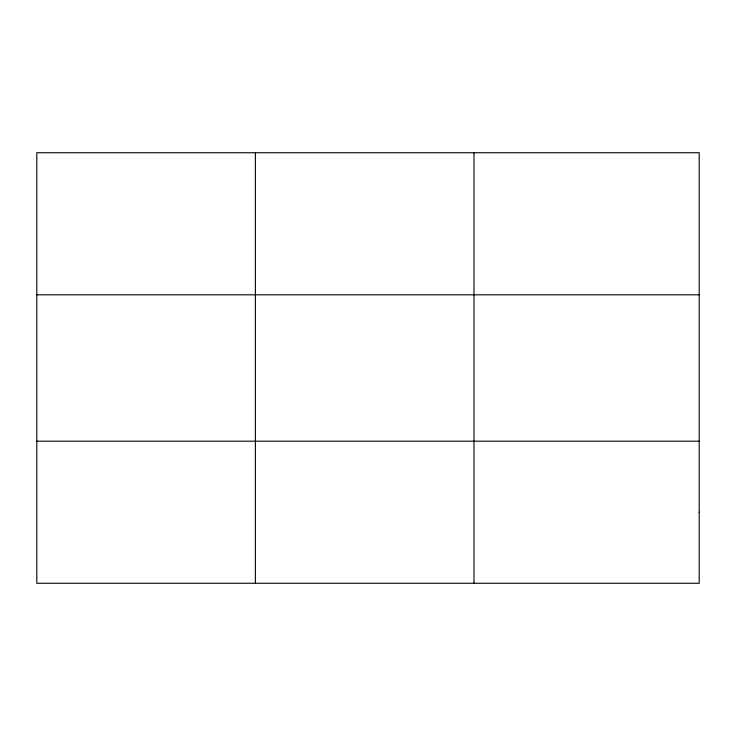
<?xml version="1.0" encoding="UTF-8"?>
<svg xmlns="http://www.w3.org/2000/svg" width="736" height="736" viewBox="0 0 736 736"><rect width="100%" height="100%" fill="white"/><g stroke="black" fill="none" stroke-linecap="round" stroke-linejoin="round"><path stroke-width="1.1" d="M255.392 152.738L255.392 583.262M473.984 152.738L473.984 583.262M36.8 294.814L699.2 294.814M36.8 441.186L699.2 441.186M699.2 512.228L699.2 583.262L36.8 583.262L36.8 152.738L699.2 152.738L699.2 512.228"/></g></svg>
